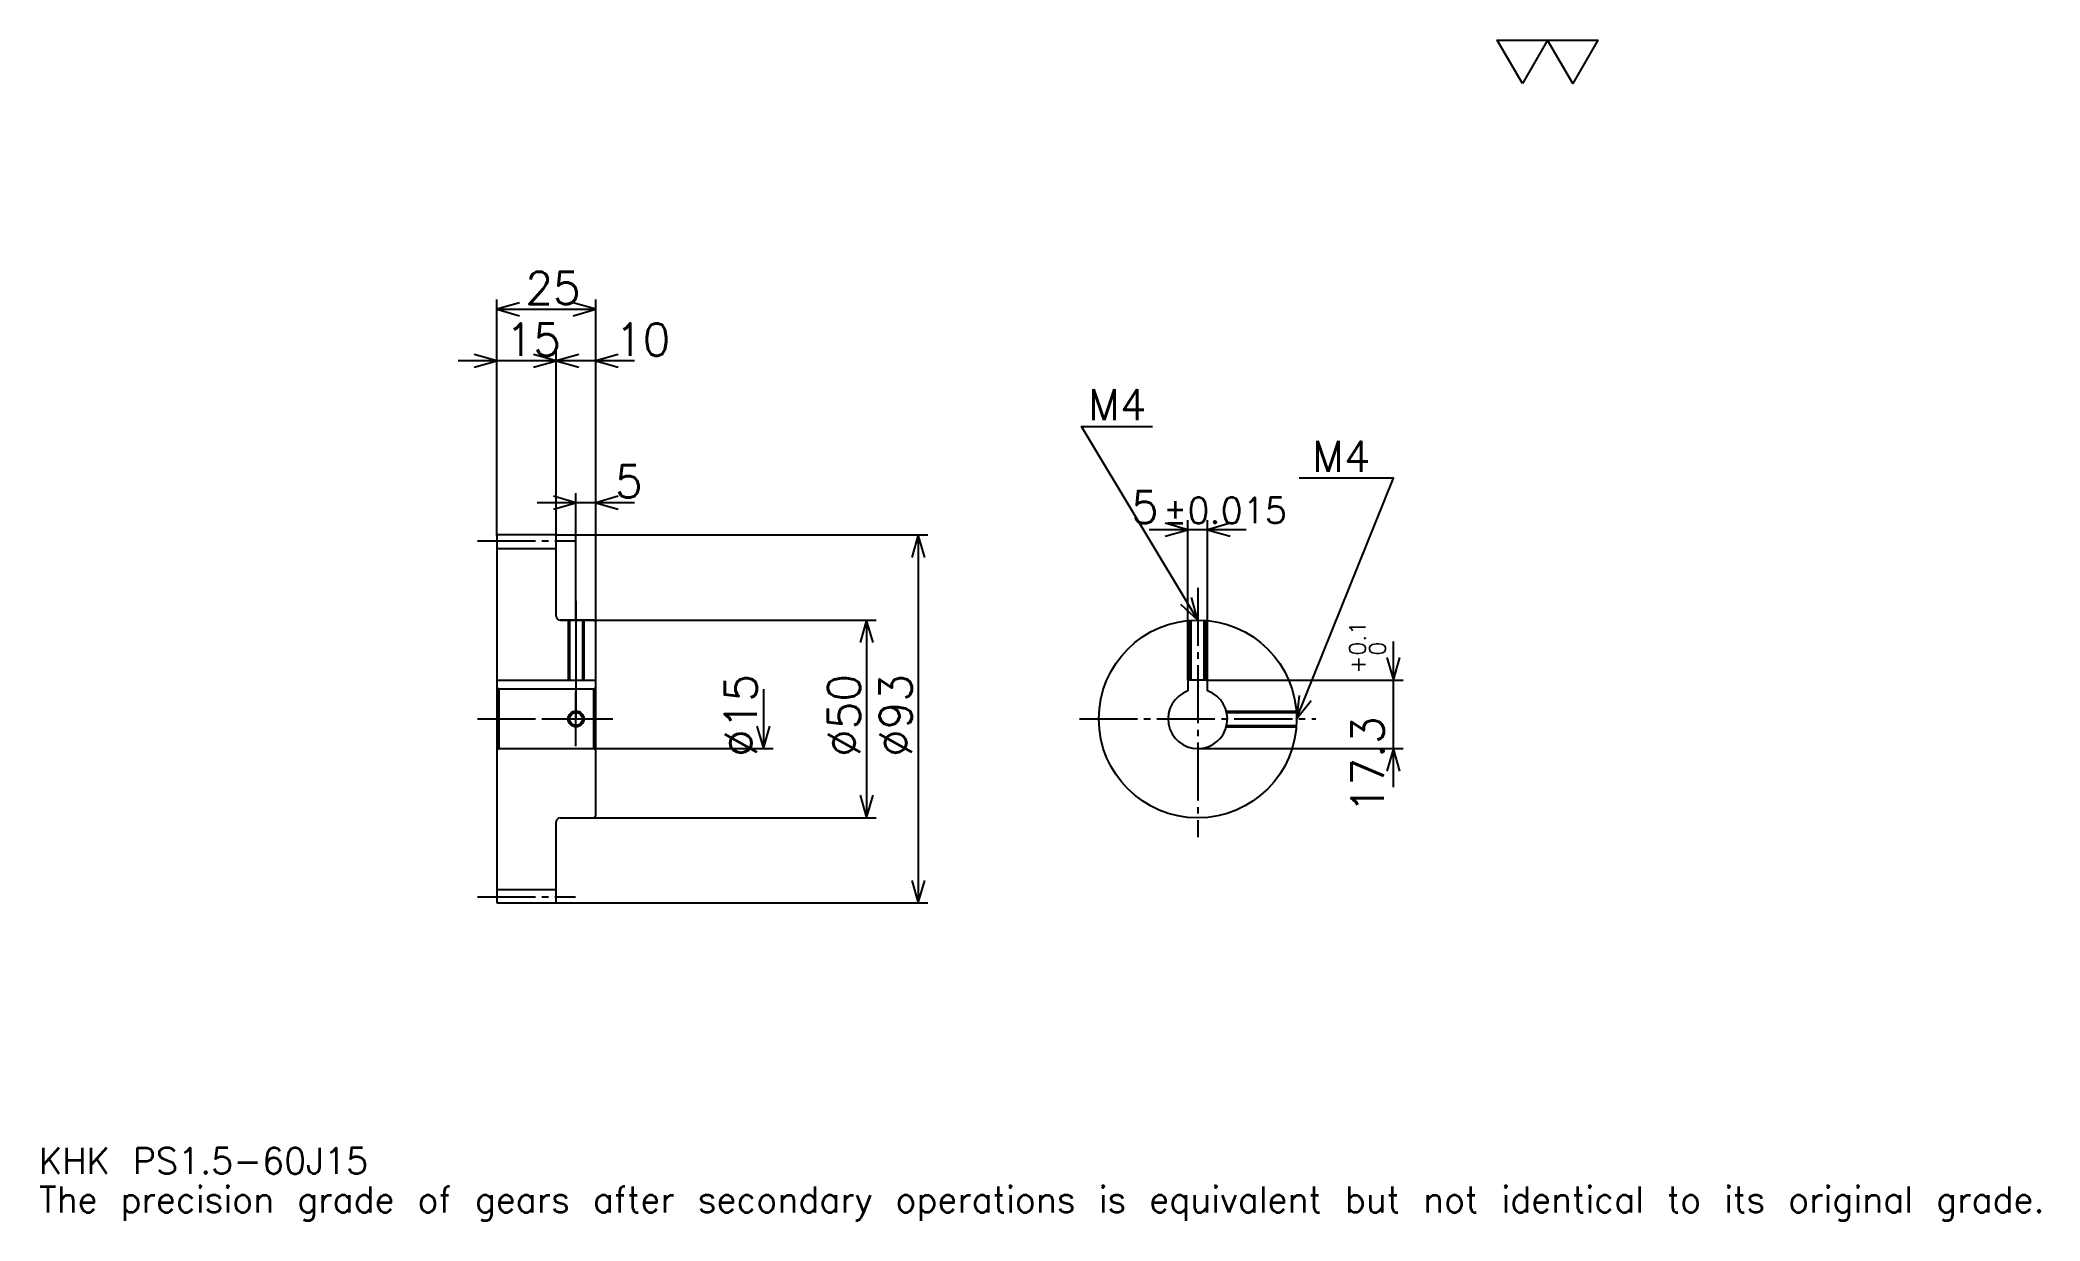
# Model space of a CAD drawing. Extents: x 17 to 522, y 6 to 304.
import ezdxf

# ---------------------------------------------------------------- set-up
doc = ezdxf.new("R2010")
doc.units = 0
doc.linetypes.add('DASHDOT', pattern=[19.565218, 14.673913, -1.630435, 1.630435, -1.630435])
doc.layers.get('0').update_dxf_attribs({"linetype": 'CONTINUOUS'})
doc.layers.add('DASHDOT', color=6, linetype='DASHDOT')
doc.styles.add('KANJI', font='TXT', dxfattribs={"bigfont": 'BIGFONT'})

msp = doc.modelspace()

# ---------------------------------------------------------------- linework, layer by layer
at = {"color": 5}
for p, q in [((132.065216, 179.380432), (132.065216, 238.891296)), ((157.065216, 179.380432), (157.065216, 238.891296)), ((132.065216, 236.445648), (157.065216, 236.445648)), ((156.847824, 223.402176), (122.282608, 223.402176)), ((166.847824, 223.402176), (137.282608, 223.402176)), ((147.065216, 179.380432), (147.065216, 225.847839)), ((166.847824, 187.532608), (142.282608, 187.532608)), ((152.065216, 179.380432), (152.065216, 189.978256)), ((306.739136, 142.680435), (306.739136, 183.152161)), ((311.739136, 142.680435), (311.739136, 183.152161)), ((132.065216, 179.280426), (132.065216, 179.380432)), ((146.96521, 179.380432), (157.065216, 179.380432)), ((147.065216, 179.280426), (147.065216, 179.380432)), ((152.065216, 157.880432), (152.065216, 179.380432)), ((152.065216, 157.880432), (152.065216, 179.380432)), ((157.065216, 179.380432), (241.032608, 179.380432)), ((157.065216, 157.380432), (157.065216, 179.380432)), ((238.586945, 179.380432), (238.586945, 86.380432)), ((321.521729, 180.706512), (296.956543, 180.706512)), ((148.065216, 157.880432), (157.065216, 157.880432)), ((157.065216, 157.880432), (227.989136, 157.880432)), ((225.543488, 157.880432), (225.543488, 107.880432)), ((358.695648, 115.597824), (358.695648, 152.463043)), ((311.739136, 142.680435), (361.141296, 142.680435)), ((199.456512, 140.380432), (199.456512, 125.380432)), ((157.065216, 125.380432), (201.902176, 125.380432)), ((309.239136, 125.380432), (361.141296, 125.380432)), ((148.065216, 107.880432), (157.065216, 107.880432)), ((157.065216, 107.880432), (227.989136, 107.880432)), ((146.96521, 86.380432), (157.065216, 86.380432)), ((157.065216, 86.380432), (241.032608, 86.380432))]:
    msp.add_line(p, q, dxfattribs=at)
at = {"color": 4}
for p, q in [((132.065216, 176.005432), (147.065216, 176.005432)), ((132.065216, 142.680435), (157.065216, 142.680435)), ((132.565216, 140.380432), (132.565216, 125.380432)), ((156.565216, 140.380432), (157.065216, 140.880432)), ((156.565216, 125.380432), (157.065216, 124.880432)), ((132.065216, 89.755432), (147.065216, 89.755432))]:
    msp.add_line(p, q, dxfattribs=at)
at = {"color": 7}
msp.add_lwpolyline([(391.304352, 293.478271), (384.945648, 304.5), (410.380432, 304.5), (404.021729, 293.478271), (397.663055, 304.5), (391.304352, 293.478271)], dxfattribs=at)
at = {"color": 5}
for points in [[(137.771744, 238.07608), (132.065216, 236.445648), (137.771744, 234.815216)], [(151.358688, 234.815216), (157.065216, 236.445648), (151.358688, 238.07608)], [(126.358696, 221.771744), (132.065216, 223.402176), (126.358696, 225.032608)], [(141.358688, 221.771744), (147.065216, 223.402176), (141.358688, 225.032608)], [(152.771744, 225.032608), (147.065216, 223.402176), (152.771744, 221.771744)], [(162.771744, 225.032608), (157.065216, 223.402176), (162.771744, 221.771744)], [(309.239136, 157.880432), (279.891296, 206.793472), (297.82608, 206.793472)], [(334.239136, 132.880432), (358.695648, 193.75), (334.891296, 193.75)], [(146.358688, 185.902176), (152.065216, 187.532608), (146.358688, 189.16304)], [(162.771744, 189.16304), (157.065216, 187.532608), (162.771744, 185.902176)], [(301.032593, 179.07608), (306.739136, 180.706512), (301.032593, 182.336945)], [(317.445679, 182.336945), (311.739136, 180.706512), (317.445679, 179.07608)], [(240.217377, 173.67392), (238.586945, 179.380432), (236.956512, 173.67392)], [(304.90506, 161.934875), (309.239136, 157.880432), (307.701233, 163.612579)], [(227.17392, 152.173904), (225.543488, 157.880432), (223.913055, 152.173904)], [(357.065216, 148.386948), (358.695648, 142.680435), (360.32608, 148.386948)], [(334.85376, 138.783401), (334.239136, 132.880432), (337.879517, 137.567688)], [(197.82608, 131.08696), (199.456512, 125.380432), (201.086945, 131.08696)], [(360.32608, 119.673912), (358.695648, 125.380432), (357.065216, 119.673912)], [(223.913055, 113.586952), (225.543488, 107.880432), (227.17392, 113.586952)], [(236.956512, 92.086952), (238.586945, 86.380432), (240.217377, 92.086952)]]:
    msp.add_lwpolyline(points, dxfattribs=at)
at = {"color": 4}
for points in [[(147.065216, 158.880432), (147.065216, 179.280426), (146.96521, 179.380432), (132.165222, 179.380432), (132.065216, 179.280426), (132.065216, 124.880432)], [(148.065216, 107.880432), (156.565216, 107.880432), (157.065216, 108.380432), (157.065216, 157.380432), (156.565216, 157.880432), (148.065216, 157.880432)], [(150.065216, 157.880432), (150.065216, 142.680435)], [(150.445221, 157.880432), (150.445221, 142.680435)], [(153.685211, 157.880432), (153.685211, 142.680435)], [(154.065216, 157.880432), (154.065216, 142.680435)], [(307.239136, 142.680435), (307.239136, 157.800308)], [(307.619141, 142.680435), (307.619141, 157.827881)], [(310.859131, 142.680435), (310.859131, 157.827881)], [(311.239136, 142.680435), (311.239136, 157.800308)], [(311.739136, 139.951508), (311.739136, 142.680435), (306.739136, 142.680435), (306.739136, 139.951508)], [(132.065216, 124.880432), (132.565216, 125.380432), (156.565216, 125.380432), (156.565216, 140.380432), (132.565216, 140.380432), (132.065216, 140.880432)], [(316.467529, 134.880432), (334.158997, 134.880432)], [(316.562073, 134.500427), (334.186584, 134.500427)], [(316.467529, 130.880432), (334.158997, 130.880432)], [(316.562073, 131.260437), (334.186584, 131.260437)], [(132.065216, 124.880432), (132.065216, 86.480431), (132.165222, 86.380432), (146.96521, 86.380432), (147.065216, 86.480431), (147.065216, 106.880432)]]:
    msp.add_lwpolyline(points, dxfattribs=at)
for centre, radius in [((309.239136, 132.880432), 25), ((152.065216, 132.880432), 1.62)]:
    msp.add_circle(centre, radius, dxfattribs=at)
at = {"color": 7}
msp.add_circle((152.065216, 132.880432), 2, dxfattribs=at)
at = {"color": 4}
for centre, radius, start, end in [((148.065216, 158.880432), 1, 180, 270), ((309.239136, 132.880432), 7.5, 109.47122094, 70.52877906), ((148.065216, 106.880432), 1, 90, 180)]:
    msp.add_arc(centre, radius, start, end, dxfattribs=at)
at = {"layer": 'DASHDOT', "color": 7}
for p, q in [((127.173912, 177.880432), (151.956512, 177.880432)), ((309.239136, 166.032608), (309.239136, 102.989128)), ((152.065216, 157.880432), (152.065216, 132.880432)), ((127.173912, 132.880432), (161.956512, 132.880432)), ((279.347839, 132.880432), (339.130432, 132.880432)), ((127.173912, 87.880432), (151.956512, 87.880432))]:
    msp.add_line(p, q, dxfattribs=at)
for points in [[(152.065216, 162.771729), (152.065216, 137.789124)], [(152.065216, 125.989128), (152.065216, 139.771744)], [(145.17392, 132.880432), (158.956512, 132.880432)]]:
    msp.add_lwpolyline(points, dxfattribs=at)

# ---------------------------------------------------------------- texts
at = {"color": 7, "style": 'KANJI'}
for s, height, p in [('25', 8.152174, (139.266296, 237.75)), ('15', 8.152174, (134.266296, 224.706512)), ('10', 8.152174, (161.956512, 224.706512)), ('M4', 7.826087, (281.521729, 208.42392)), ('M4', 7.826087, (338.152161, 195.380432)), ('5', 8.152174, (161.956512, 188.83696)), ('5', 8.152174, (292.411438, 182.336945)), ('%%p0.015', 6.521739, (300.481079, 182.336945)), ('KHK PS1.5-60J15', 6.521739, (16.304348, 17.934782)), ('The precision grade of gears after secondary operations is equivalent but not identical to its original grade.', 6.521739, (16.304348, 8.152174))]:
    msp.add_text(s, height=height, dxfattribs=at).set_placement(p)
for s, height, p in [('0.1', 4.076087, (351.684784, 148.906723)), ('0', 4.076087, (356.739136, 148.906723)), ('+', 4.076087, (351.684784, 144.341492)), ('%%c15', 8.152174, (197.82608, 123.301628)), ('%%c50', 8.152174, (223.913055, 123.301628)), ('%%c93', 8.152174, (236.956512, 123.301628)), ('17.3', 8.152174, (356.25, 109.055664))]:
    msp.add_text(s, height=height, rotation=90, dxfattribs=at).set_placement(p)

doc.saveas('drawing.dxf')
